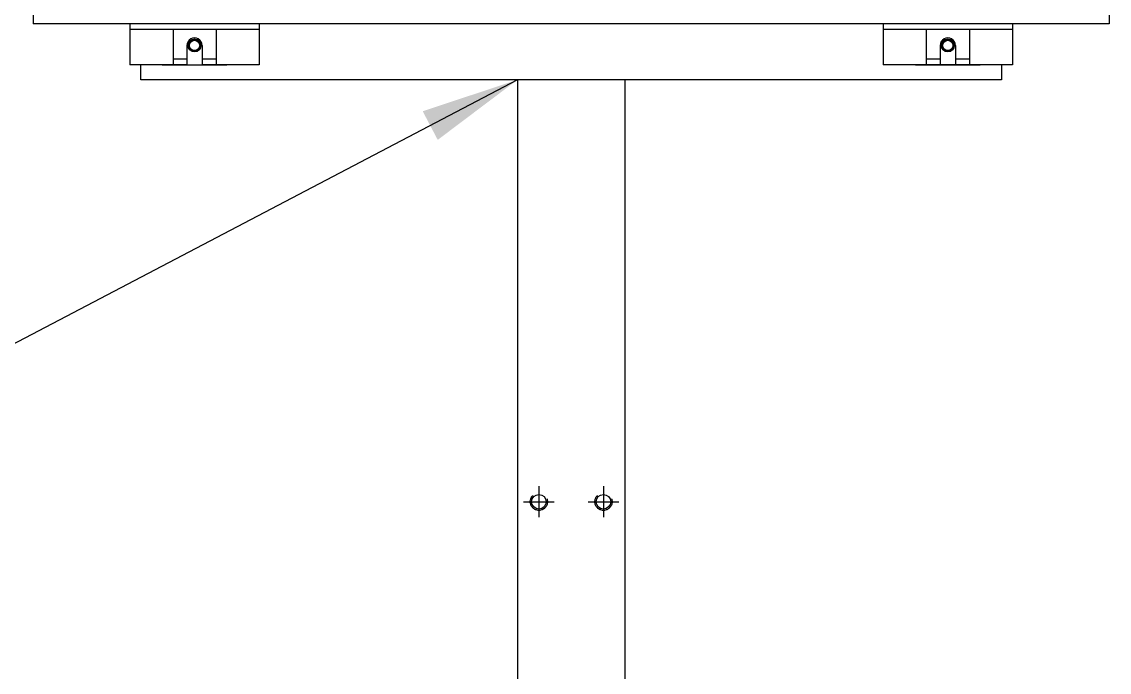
# Model space of a CAD drawing. Extents: x -2384 to 29887, y -2542 to 22350.
# Drawn here: x 6028 to 6533, y 4039 to 4341 of the extents above; entities that cross this region are included whole.
import ezdxf

# ---------------------------------------------------------------- set-up
doc = ezdxf.new("R2010")
doc.units = 0
doc.header["$LTSCALE"] = 63.5
doc.header["$MEASUREMENT"] = 0
doc.linetypes.add('CENTER', pattern=[2, 1.25, -0.25, 0.25, -0.25])
doc.linetypes.add('HIDDEN', pattern=[0.375, 0.25, -0.125])
doc.layers.get('0').update_dxf_attribs({"linetype": 'CONTINUOUS'})
for name, color, linetype in [('1', 4, 'HIDDEN'), ('2', 2, 'CENTER'), ('3', 3, 'CONTINUOUS')]:
    doc.layers.add(name, color=color, linetype=linetype)
doc.styles.add('ROMANS', font='ROMANS.shx')
doc.styles.get("Standard").update_dxf_attribs({"font": 'romans.shx'})
doc.dimstyles.get("Standard").update_dxf_attribs({"dimtxt": 0.18, "dimasz": 0.18, "dimexe": 0.18, "dimexo": 0.0625, "dimgap": 0.09, "dimtad": 0, "dimtih": 1, "dimtoh": 1, "dimdec": 4, "dimzin": 0, "dimdsep": 46, "dimtxsty": 'Standard', "dimcen": 0.09, "dimadec": 0, "dimazin": 0, "dimtfac": 1, "dimtdec": 4, "dimtofl": 0, "dimtmove": 0, "dimatfit": 3, "dimfxl": 1, "dimtolj": 1, "dimtzin": 0, "dimarcsym": 0})

# ---------------------------------------------------------------- blocks, each defined once
blk = doc.blocks.new('TAPHM8pS', base_point=(1106.63, 631.72))
blk.add_circle((1106.63, 631.72), 3.4)
at = {"layer": '1'}
blk.add_circle((1106.63, 631.72), 4, dxfattribs=at)
at = {"layer": '2'}
for p, q in [((1106.63, 638.9), (1106.63, 624.55)), ((1099.45, 631.72), (1113.8, 631.72))]:
    blk.add_line(p, q, dxfattribs=at)

msp = doc.modelspace()

# ---------------------------------------------------------------- linework, layer by layer
at = {"color": 6}
for p, q in [((6032.93, 4628.61), (6032.93, 4340.21)), ((6532.93, 4628.61), (6532.93, 4340.21)), ((6532.93, 4340.21), (6032.93, 4340.21)), ((6077.93, 4340.21), (6077.93, 4321.21)), ((6137.93, 4337.61), (6077.93, 4337.61)), ((6097.93, 4337.61), (6097.93, 4321.21)), ((6117.93, 4337.61), (6117.93, 4321.21)), ((6137.93, 4340.21), (6137.93, 4321.21)), ((6427.93, 4340.21), (6427.93, 4321.21)), ((6487.93, 4337.61), (6427.93, 4337.61)), ((6447.93, 4337.61), (6447.93, 4321.21)), ((6467.93, 4337.61), (6467.93, 4321.21)), ((6487.93, 4340.21), (6487.93, 4321.21)), ((6104.43, 4330.21), (6104.43, 4321.21)), ((6111.43, 4330.21), (6111.43, 4321.21)), ((6454.43, 4330.21), (6454.43, 4321.21)), ((6461.43, 4330.21), (6461.43, 4321.21)), ((6104.43, 4321.21), (6077.93, 4321.21)), ((6082.93, 4314.21), (6082.93, 4321.21)), ((6092.93, 4321.21), (6122.93, 4321.21)), ((6104.43, 4323.81), (6097.93, 4323.81)), ((6117.93, 4323.81), (6111.43, 4323.81)), ((6137.93, 4321.21), (6111.43, 4321.21)), ((6487.93, 4321.21), (6427.93, 4321.21)), ((6442.93, 4321.21), (6472.93, 4321.21)), ((6454.43, 4323.81), (6447.93, 4323.81)), ((6467.93, 4323.81), (6461.43, 4323.81)), ((6482.93, 4321.21), (6482.93, 4314.21)), ((6482.93, 4314.21), (6082.93, 4314.21)), ((6257.93, 4314.21), (6257.93, 3597.89)), ((6307.93, 4314.21), (6307.93, 3596.45))]:
    msp.add_line(p, q, dxfattribs=at)
for centre, radius in [((6107.93, 4330.21), 3), ((6107.93, 4330.21), 2.58), ((6107.93, 4330.21), 2.4), ((6457.93, 4330.21), 3), ((6457.93, 4330.21), 2.58), ((6457.93, 4330.21), 2.4)]:
    msp.add_circle(centre, radius, dxfattribs=at)
for centre in [(6107.93, 4330.21), (6457.93, 4330.21)]:
    msp.add_arc(centre, 3.5, 359.8311, 180, dxfattribs=at)

# ---------------------------------------------------------------- block references
at = {"ltscale": 0.25}
for p in [(6267.93, 4118.21), (6297.93, 4118.21)]:
    msp.add_blockref('TAPHM8pS', p, dxfattribs=at)

# ---------------------------------------------------------------- leaders
at = {"layer": '3'}
msp.add_leader([(6257.93, 4314.21), (5905.85, 4129.75)], dimstyle='Standard', override={"dimscale": 254, "dimexe": 0.06, "dimdec": 2, "dimzin": 4, "dimtxsty": 'ROMANS', "dimtix": 1, "dimatfit": 1, "dimarcsym": 1}, dxfattribs=at)

doc.saveas('drawing.dxf')
